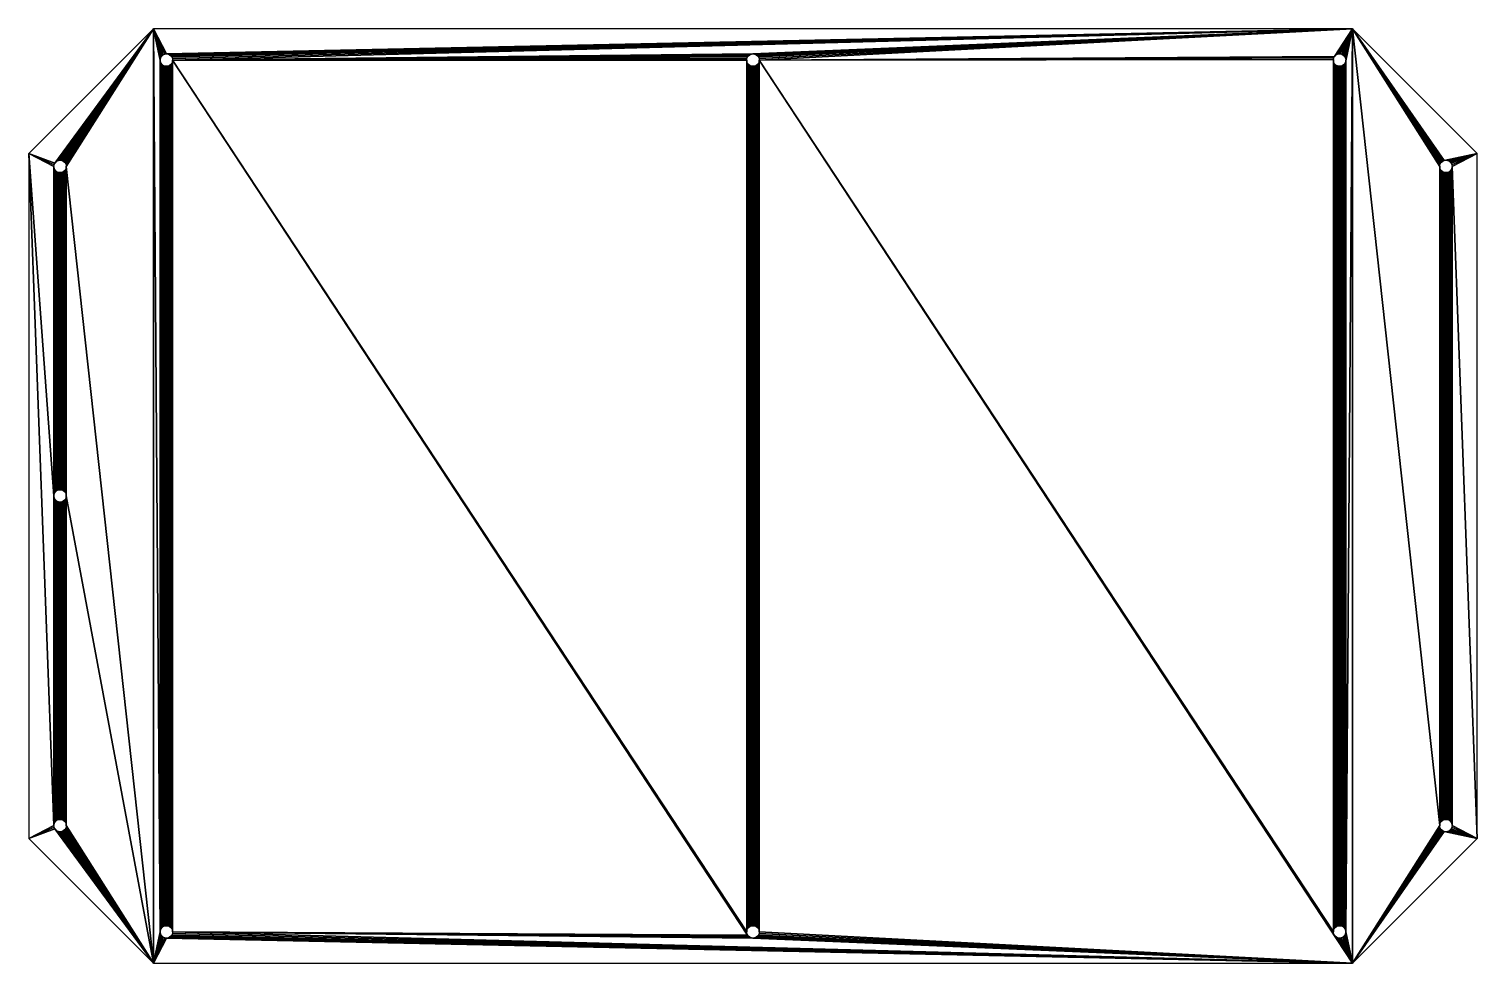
# Model space of a CAD drawing. Extents: x -40 to 425, y 0 to 300.
import ezdxf

# ---------------------------------------------------------------- set-up
doc = ezdxf.new("R2010")
doc.units = 0
doc.header["$MEASUREMENT"] = 0
doc.layers.add('Layer0', color=7, linetype='Continuous')

msp = doc.modelspace()

# ---------------------------------------------------------------- meshes
at = {"layer": 'Layer0'}
mesh = msp.add_polyface(dxfattribs=at)
corners = [(-40, 260, 0), (-31.73, 256.86, 0), (0, 300, 0), (-31.93, 256.38, 0), (-32, 255.86, 0), (-32, 150.03, 0), (-32, 44.14, 0), (-31.41, 257.27, 0), (-31, 257.59, 0), (-30.52, 257.79, 0), (-30, 257.86, 0), (-29.48, 257.79, 0), (-29, 257.59, 0), (-28.59, 257.27, 0), (-28.27, 256.86, 0), (-31.93, 150.54, 0), (-31.93, 255.34, 0), (-31.73, 151.03, 0), (-31.73, 254.86, 0), (-31.41, 151.44, 0), (-31.41, 254.44, 0), (-31, 151.76, 0), (-31, 254.13, 0), (-30.52, 151.96, 0), (-30.52, 253.93, 0), (-30, 152.03, 0), (-30, 253.86, 0), (-29.48, 151.96, 0), (-29.48, 253.93, 0), (-29, 151.76, 0), (-29, 254.13, 0), (-28.59, 151.44, 0), (-28.59, 254.44, 0), (-28.27, 151.03, 0), (-28.27, 254.86, 0), (-28.07, 150.54, 0), (-28.07, 255.34, 0), (-28, 150.03, 0), (-28, 255.86, 0)]
mesh.append_faces([[corners[k] for k in face] for face in [(0, 1, 2), (1, 0, 3), (3, 0, 4), (15, 4, 5), (4, 15, 16), (16, 17, 18), (18, 19, 20), (20, 21, 22), (22, 23, 24), (24, 25, 26), (26, 27, 28), (28, 29, 30), (30, 31, 32), (32, 33, 34), (34, 35, 36), (36, 37, 38)]], dxfattribs={"vtx0": -1, "vtx1": -1})
mesh.append_faces([[corners[k] for k in face] for face in [(4, 0, 5), (5, 0, 6)]], dxfattribs={"vtx0": -1, "vtx1": -1, "vtx2": -1})
mesh.append_faces([[corners[k] for k in face] for face in [(2, 1, 7), (2, 7, 8), (2, 8, 9), (2, 9, 10), (2, 10, 11), (2, 11, 12), (2, 12, 13), (2, 13, 14), (16, 15, 17), (18, 17, 19), (20, 19, 21), (22, 21, 23), (24, 23, 25), (26, 25, 27), (28, 27, 29), (30, 29, 31), (32, 31, 33), (34, 33, 35), (36, 35, 37)]], dxfattribs={"vtx0": -1, "vtx2": -1})
mesh = msp.add_polyface(dxfattribs=at)
corners = [(0, 300, 0), (0, 0), (2.14, 10, 0), (2.21, 9.48, 0), (2.41, 9, 0), (2.73, 8.59, 0), (3.14, 8.27, 0), (3.62, 8.07, 0), (4.14, 8, 0), (385, 0, 0), (4.66, 8.07, 0), (5.14, 8.27, 0), (5.56, 8.59, 0), (5.87, 9, 0), (6.07, 9.48, 0), (6.14, 10, 0), (192.5, 8, 0), (191.98, 8.07, 0), (191.5, 8.27, 0), (191.09, 8.59, 0), (190.77, 9, 0), (6.14, 290, 0), (190.57, 9.48, 0), (190.5, 10, 0), (190.57, 10.52, 0), (190.5, 290, 0), (2.21, 10.52, 0), (2.14, 290, 0), (2.21, 289.48, 0), (2.41, 11), (2.41, 289, 0), (2.73, 11.41, 0), (2.73, 288.59, 0), (3.14, 11.73, 0), (3.14, 288.27, 0), (3.62, 11.93, 0), (3.62, 288.07, 0), (4.14, 12, 0), (4.14, 288, 0), (4.66, 11.93, 0), (4.66, 288.07, 0), (5.14, 11.73, 0), (5.14, 288.27, 0), (5.56, 11.41, 0), (5.56, 288.59, 0), (5.87, 11, 0), (5.87, 289, 0), (6.07, 10.52, 0), (6.07, 289.48, 0), (-28.27, 43.14, 0), (-28.07, 43.62, 0), (-28, 44.14, 0), (-28, 150.03, 0)]
mesh.append_faces([[corners[k] for k in face] for face in [(2, 1, 3), (3, 1, 4), (4, 1, 5), (5, 1, 6), (6, 1, 7), (7, 1, 8), (8, 9, 10), (10, 9, 11), (11, 9, 12), (12, 9, 13), (13, 9, 14), (14, 9, 15), (24, 25, 23), (26, 27, 2), (49, 1, 50), (50, 1, 51)]], dxfattribs={"vtx0": -1, "vtx1": -1})
mesh.append_faces([[corners[k] for k in face] for face in [(0, 1, 2), (15, 20, 21), (51, 1, 52)]], dxfattribs={"vtx0": -1, "vtx1": -1, "vtx2": -1})
mesh.append_faces([[corners[k] for k in face] for face in [(8, 1, 9), (15, 16, 17), (15, 17, 18), (15, 18, 19), (15, 19, 20), (21, 20, 22), (21, 22, 23), (28, 26, 29), (30, 29, 31), (32, 31, 33), (34, 33, 35), (36, 35, 37), (38, 37, 39), (40, 39, 41), (42, 41, 43), (44, 43, 45), (46, 45, 47), (48, 47, 15)]], dxfattribs={"vtx0": -1, "vtx2": -1})
mesh = msp.add_polyface(dxfattribs=at)
corners = [(0, 300, 0), (4.14, 292, 0), (385, 300, 0), (3.62, 291.93, 0), (3.14, 291.73, 0), (2.73, 291.41, 0), (2.41, 291, 0), (2.21, 290.52, 0), (2.14, 290, 0), (2.14, 10, 0), (4.66, 291.93, 0), (5.14, 291.73, 0), (5.56, 291.41, 0), (5.87, 291, 0), (6.07, 290.52, 0), (6.14, 290, 0), (192.5, 292, 0), (191.98, 291.93, 0), (191.5, 291.73, 0), (191.09, 291.41, 0), (190.77, 291, 0), (190.57, 290.52, 0), (190.5, 290, 0), (190.5, 10, 0), (-28.27, 256.86, 0), (-28.07, 256.38, 0), (-28, 255.86, 0), (0, 0), (2.21, 10.52, 0), (2.21, 289.48, 0), (2.41, 11), (2.41, 289, 0), (2.73, 11.41, 0), (2.73, 288.59, 0), (3.14, 11.73, 0), (3.14, 288.27, 0), (3.62, 11.93, 0), (3.62, 288.07, 0), (4.14, 12, 0), (4.14, 288, 0), (4.66, 11.93, 0), (4.66, 288.07, 0), (5.14, 11.73, 0), (5.14, 288.27, 0), (5.56, 11.41, 0), (5.56, 288.59, 0), (5.87, 11, 0), (5.87, 289, 0), (6.07, 10.52, 0), (6.07, 289.48, 0), (6.14, 10, 0), (-28, 150.03, 0)]
mesh.append_faces([[corners[k] for k in face] for face in [(0, 1, 2), (1, 0, 3), (3, 0, 4), (4, 0, 5), (5, 0, 6), (6, 0, 7), (7, 0, 8), (16, 15, 17), (17, 15, 18), (18, 15, 19), (19, 15, 20), (20, 15, 21), (21, 15, 22), (8, 28, 29), (29, 30, 31), (31, 32, 33), (33, 34, 35), (35, 36, 37), (37, 38, 39), (39, 40, 41), (41, 42, 43), (43, 44, 45), (45, 46, 47), (47, 48, 49), (49, 50, 15)]], dxfattribs={"vtx0": -1, "vtx1": -1})
mesh.append_faces([[corners[k] for k in face] for face in [(8, 0, 9), (22, 15, 23), (0, 26, 27), (51, 27, 26)]], dxfattribs={"vtx0": -1, "vtx1": -1, "vtx2": -1})
mesh.append_faces([[corners[k] for k in face] for face in [(2, 1, 10), (2, 10, 11), (2, 11, 12), (2, 12, 13), (2, 13, 14), (2, 14, 15), (0, 24, 25), (0, 25, 26)]], dxfattribs={"vtx0": -1, "vtx2": -1})
mesh = msp.add_polyface(dxfattribs=at)
corners = [(385, 300, 0), (6.14, 290, 0), (192.5, 292, 0), (193.02, 291.93, 0), (193.5, 291.73, 0), (193.91, 291.41, 0), (194.23, 291, 0), (194.43, 290.52, 0), (194.5, 290, 0), (379.23, 291.16, 0), (378.99, 290.7, 0), (378.87, 290.19, 0), (378.86, 10, 0), (379.59, 291.55, 0), (380.03, 291.82, 0), (380.53, 291.97, 0), (381.05, 291.99, 0), (378.93, 10.52, 0), (378.87, 290, 0), (378.88, 289.67, 0), (379.04, 289.17, 0), (379.13, 11, 0), (379.31, 288.73, 0), (379.44, 11.41, 0), (379.69, 288.37, 0), (379.86, 11.73, 0), (380.15, 288.13, 0), (380.34, 11.93, 0), (380.66, 288.01, 0), (380.86, 12, 0), (381.18, 288.03, 0), (381.38, 11.93, 0), (381.68, 288.18, 0), (381.86, 11.73, 0), (382.13, 288.45, 0), (190.5, 290, 0), (190.57, 10.52, 0), (190.57, 289.48, 0), (190.77, 11, 0), (190.77, 289, 0), (191.09, 11.41, 0), (191.09, 288.59, 0), (191.5, 11.73, 0), (191.5, 288.27, 0), (191.98, 11.93, 0), (191.98, 288.07, 0), (192.5, 12, 0), (192.5, 288, 0), (193.02, 11.93, 0), (193.02, 288.07, 0), (193.5, 11.73, 0), (193.5, 288.27, 0), (193.91, 11.41, 0), (193.91, 288.59, 0), (194.23, 11, 0), (194.23, 289, 0), (194.43, 10.52, 0), (194.43, 289.48, 0), (194.5, 10, 0)]
mesh.append_faces([[corners[k] for k in face] for face in [(9, 8, 10), (10, 8, 11), (11, 17, 18), (18, 17, 19), (19, 17, 20), (20, 21, 22), (22, 23, 24), (24, 25, 26), (26, 27, 28), (28, 29, 30), (30, 31, 32), (32, 33, 34), (35, 36, 37), (37, 38, 39), (39, 40, 41), (41, 42, 43), (43, 44, 45), (45, 46, 47), (47, 48, 49), (49, 50, 51), (51, 52, 53), (53, 54, 55), (55, 56, 57), (57, 58, 8)]], dxfattribs={"vtx0": -1, "vtx1": -1})
mesh.append_faces([[corners[k] for k in face] for face in [(0, 1, 2), (0, 8, 9), (11, 8, 12)]], dxfattribs={"vtx0": -1, "vtx1": -1, "vtx2": -1})
mesh.append_faces([[corners[k] for k in face] for face in [(0, 2, 3), (0, 3, 4), (0, 4, 5), (0, 5, 6), (0, 6, 7), (0, 7, 8), (0, 9, 13), (0, 13, 14), (0, 14, 15), (0, 15, 16)]], dxfattribs={"vtx0": -1, "vtx2": -1})
mesh = msp.add_polyface(dxfattribs=at)
corners = [(385, 300, 0), (381.05, 291.99, 0), (381.56, 291.87, 0), (382.02, 291.63, 0), (382.4, 291.27, 0), (382.68, 290.83, 0), (382.83, 290.33, 0), (382.85, 289.81, 0), (382.86, 10, 0), (414.48, 257.79, 0), (425, 260, 0), (414, 257.59, 0), (413.59, 257.27, 0), (413.27, 256.86, 0), (413.07, 256.38, 0), (413, 255.86, 0), (413, 44.14, 0), (415, 257.86, 0), (415.52, 257.79, 0), (416, 257.59, 0), (416.41, 257.27, 0), (416.73, 256.86, 0), (416.93, 256.38, 0), (417, 255.86, 0), (425, 40, 0), (413.07, 44.66, 0), (413.07, 255.34, 0), (413.27, 45.14, 0), (413.27, 254.86, 0), (413.59, 45.56, 0), (413.59, 254.44, 0), (414, 45.87, 0), (414, 254.13, 0), (414.48, 46.07, 0), (414.48, 253.93, 0), (415, 46.14, 0), (415, 253.86, 0), (415.52, 253.93, 0), (416, 45.87, 0), (416, 254.13, 0), (416.41, 45.56, 0), (416.41, 254.44, 0), (416.73, 45.14, 0), (416.73, 254.86, 0), (416.93, 44.66, 0), (416.93, 255.34, 0), (417, 44.14, 0), (382.13, 288.45, 0), (382.27, 11.41, 0), (382.26, 288.6, 0), (382.48, 288.84, 0), (382.59, 11, 0), (382.73, 289.3, 0), (382.79, 10.52, 0)]
mesh.append_faces([[corners[k] for k in face] for face in [(0, 9, 10), (9, 0, 11), (11, 0, 12), (12, 0, 13), (13, 0, 14), (14, 0, 15), (10, 23, 24), (15, 25, 26), (26, 27, 28), (28, 29, 30), (30, 31, 32), (32, 33, 34), (34, 35, 36), (37, 38, 39), (39, 40, 41), (41, 42, 43), (43, 44, 45), (45, 46, 23), (47, 48, 49), (49, 48, 50), (50, 51, 52), (52, 53, 7)]], dxfattribs={"vtx0": -1, "vtx1": -1})
mesh.append_faces([[corners[k] for k in face] for face in [(0, 7, 8), (15, 0, 16)]], dxfattribs={"vtx0": -1, "vtx1": -1, "vtx2": -1})
mesh.append_faces([[corners[k] for k in face] for face in [(0, 1, 2), (0, 2, 3), (0, 3, 4), (0, 4, 5), (0, 5, 6), (0, 6, 7), (10, 9, 17), (10, 17, 18), (10, 18, 19), (10, 19, 20), (10, 20, 21), (10, 21, 22), (10, 22, 23)]], dxfattribs={"vtx0": -1, "vtx2": -1})
mesh = msp.add_polyface(dxfattribs=at)
corners = [(385, 300, 0), (382.86, 10, 0), (385, 0, 0), (413, 44.14, 0), (413.07, 43.62, 0), (413.27, 43.14, 0), (413.59, 42.73, 0), (414, 42.41, 0), (414.48, 42.21, 0), (425, 40, 0), (415, 42.14, 0), (415.52, 42.21, 0), (416, 42.41, 0), (416.41, 42.73, 0), (416.73, 43.14, 0), (416.93, 43.62, 0), (417, 44.14, 0), (417, 255.86, 0), (413.07, 44.66, 0), (413, 255.86, 0), (413.07, 255.34, 0), (413.27, 45.14, 0), (413.27, 254.86, 0), (413.59, 45.56, 0), (413.59, 254.44, 0), (414, 45.87, 0), (414, 254.13, 0), (414.48, 46.07, 0), (414.48, 253.93, 0), (415, 46.14, 0), (415, 253.86, 0), (415.52, 46.07, 0), (415.52, 253.93, 0), (416, 45.87, 0), (416, 254.13, 0), (416.41, 45.56, 0), (416.41, 254.44, 0), (416.73, 45.14, 0), (416.73, 254.86, 0), (416.93, 44.66, 0), (416.93, 255.34, 0), (382.48, 288.84, 0), (382.27, 11.41, 0), (382.59, 11, 0), (382.73, 289.3, 0), (382.79, 10.52, 0), (382.85, 289.81, 0), (381.38, 8.07, 0), (381.86, 8.27, 0), (382.27, 8.59, 0), (382.59, 9, 0), (382.79, 9.48, 0)]
mesh.append_faces([[corners[k] for k in face] for face in [(3, 2, 4), (4, 2, 5), (5, 2, 6), (6, 2, 7), (7, 2, 8), (8, 9, 10), (10, 9, 11), (11, 9, 12), (12, 9, 13), (13, 9, 14), (14, 9, 15), (15, 9, 16), (18, 19, 3), (30, 31, 32), (47, 2, 48), (48, 2, 49), (49, 2, 50), (50, 2, 51), (51, 2, 1)]], dxfattribs={"vtx0": -1, "vtx1": -1})
mesh.append_faces([[corners[k] for k in face] for face in [(0, 1, 2), (0, 2, 3), (16, 9, 17)]], dxfattribs={"vtx0": -1, "vtx1": -1, "vtx2": -1})
mesh.append_faces([[corners[k] for k in face] for face in [(8, 2, 9), (20, 18, 21), (22, 21, 23), (24, 23, 25), (26, 25, 27), (28, 27, 29), (30, 29, 31), (32, 31, 33), (34, 33, 35), (36, 35, 37), (38, 37, 39), (40, 39, 16), (41, 42, 43), (44, 43, 45), (46, 45, 1)]], dxfattribs={"vtx0": -1, "vtx2": -1})
mesh = msp.add_polyface(dxfattribs=at)
corners = [(378.93, 10.52, 0), (378.87, 290.19, 0), (378.86, 10, 0), (379.04, 289.17, 0), (379.13, 11, 0), (379.31, 288.73, 0), (379.44, 11.41, 0), (379.69, 288.37, 0), (379.86, 11.73, 0), (380.15, 288.13, 0), (380.34, 11.93, 0), (380.66, 288.01, 0), (380.86, 12, 0), (381.18, 288.03, 0), (381.38, 11.93, 0), (381.68, 288.18, 0), (381.86, 11.73, 0), (382.13, 288.45, 0), (382.27, 11.41, 0), (6.14, 10, 0), (385, 0, 0), (192.5, 8, 0), (193.02, 8.07, 0), (193.5, 8.27, 0), (193.91, 8.59, 0), (194.23, 9, 0), (194.43, 9.48, 0), (194.5, 10, 0), (194.5, 290, 0), (379.13, 9, 0), (378.93, 9.48, 0), (379.44, 8.59, 0), (379.86, 8.27, 0), (380.34, 8.07, 0), (380.86, 8, 0), (381.38, 8.07, 0), (190.57, 289.48, 0), (190.57, 10.52, 0), (190.77, 11, 0), (190.77, 289, 0), (191.09, 11.41, 0), (191.09, 288.59, 0), (191.5, 11.73, 0), (191.5, 288.27, 0), (191.98, 11.93, 0), (191.98, 288.07, 0), (192.5, 12, 0), (192.5, 288, 0), (193.02, 11.93, 0), (193.02, 288.07, 0), (193.5, 11.73, 0), (193.5, 288.27, 0), (193.91, 11.41, 0), (193.91, 288.59, 0), (194.23, 11, 0), (194.23, 289, 0), (194.43, 10.52, 0), (194.43, 289.48, 0)]
mesh.append_faces([[corners[k] for k in face] for face in [(0, 1, 2), (21, 20, 22), (22, 20, 23), (23, 20, 24), (24, 20, 25), (25, 20, 26), (26, 20, 27), (29, 20, 31), (31, 20, 32), (32, 20, 33), (33, 20, 34), (34, 20, 35)]], dxfattribs={"vtx0": -1, "vtx1": -1})
mesh.append_faces([[corners[k] for k in face] for face in [(19, 20, 21), (27, 20, 28), (28, 20, 29)]], dxfattribs={"vtx0": -1, "vtx1": -1, "vtx2": -1})
mesh.append_faces([[corners[k] for k in face] for face in [(3, 0, 4), (5, 4, 6), (7, 6, 8), (9, 8, 10), (11, 10, 12), (13, 12, 14), (15, 14, 16), (17, 16, 18), (28, 29, 30), (28, 30, 2), (36, 37, 38), (39, 38, 40), (41, 40, 42), (43, 42, 44), (45, 44, 46), (47, 46, 48), (49, 48, 50), (51, 50, 52), (53, 52, 54), (55, 54, 56), (57, 56, 27)]], dxfattribs={"vtx0": -1, "vtx2": -1})
mesh = msp.add_polyface(dxfattribs=at)
corners = [(-40, 40, 0), (-32, 44.14, 0), (-40, 260, 0), (-31.93, 43.62, 0), (-31.73, 43.14, 0), (0, 0), (-31.41, 42.73, 0), (-31, 42.41, 0), (-30.52, 42.21, 0), (-30, 42.14, 0), (-29.48, 42.21, 0), (-29, 42.41, 0), (-28.59, 42.73, 0), (-28.27, 43.14, 0), (-31.93, 44.66, 0), (-32, 150.03, 0), (-31.93, 149.51, 0), (-31.73, 45.14, 0), (-31.73, 149.03, 0), (-31.41, 45.56, 0), (-31.41, 148.61, 0), (-31, 45.87, 0), (-31, 148.29, 0), (-30.52, 46.07, 0), (-30.52, 148.09, 0), (-30, 46.14, 0), (-30, 148.03, 0), (-29.48, 46.07, 0), (-29.48, 148.09, 0), (-29, 45.87, 0), (-29, 148.29, 0), (-28.59, 45.56, 0), (-28.59, 148.61, 0), (-28.27, 45.14, 0), (-28.27, 149.03, 0), (-28.07, 44.66, 0), (-28.07, 149.51, 0), (-28, 44.14, 0), (-28, 150.03, 0)]
mesh.append_faces([[corners[k] for k in face] for face in [(0, 1, 2), (1, 0, 3), (3, 0, 4), (4, 5, 6), (6, 5, 7), (7, 5, 8), (8, 5, 9), (9, 5, 10), (10, 5, 11), (11, 5, 12), (12, 5, 13), (14, 15, 1), (15, 14, 16), (16, 17, 18), (18, 19, 20), (20, 21, 22), (22, 23, 24), (24, 25, 26), (26, 27, 28), (28, 29, 30), (30, 31, 32), (32, 33, 34), (34, 35, 36), (36, 37, 38)]], dxfattribs={"vtx0": -1, "vtx1": -1})
mesh.append_faces([[corners[k] for k in face] for face in [(4, 0, 5), (16, 14, 17), (18, 17, 19), (20, 19, 21), (22, 21, 23), (24, 23, 25), (26, 25, 27), (28, 27, 29), (30, 29, 31), (32, 31, 33), (34, 33, 35), (36, 35, 37)]], dxfattribs={"vtx0": -1, "vtx2": -1})

doc.saveas('drawing.dxf')
